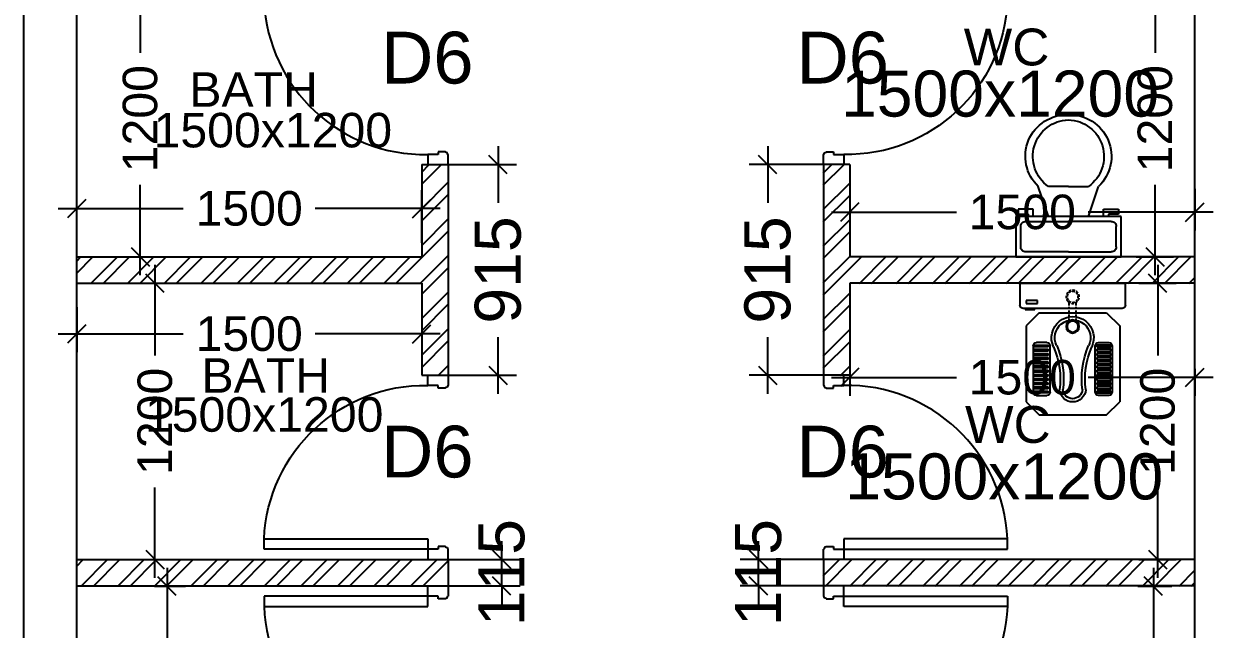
# Model space of a CAD drawing. Extents: x 7620542 to 7843793, y -6476226 to -6093835.
# Drawn here: x 7751069 to 7756240, y -6382837 to -6380207 of the extents above; entities that cross this region are included whole.
import ezdxf
from ezdxf.enums import TextEntityAlignment as Align

# ---------------------------------------------------------------- set-up
doc = ezdxf.new("R2010")
doc.units = 0
doc.header["$LTSCALE"] = 600
doc.header["$MEASUREMENT"] = 0
doc.header["$PDMODE"] = 35
doc.linetypes.add('HIDDEN', pattern=[0.375, 0.25, -0.125])
doc.layers.get('0').update_dxf_attribs({"linetype": 'CONTINUOUS'})
doc.layers.get('Defpoints').update_dxf_attribs({"linetype": 'CONTINUOUS'})
for name, color, linetype in [('DOOR', 32, 'CONTINUOUS'), ('joinery', 7, 'CONTINUOUS'), ('Room Dim', 1, 'CONTINUOUS'), ('T Wall', 8, 'CONTINUOUS'), ('TEXT', 6, 'CONTINUOUS'), ('toi-fix', 46, 'CONTINUOUS'), ('Toi. Wall Hat', 3, 'CONTINUOUS'), ('Walls', 7, 'CONTINUOUS'), ('Working Dim', 5, 'CONTINUOUS')]:
    doc.layers.add(name, color=color, linetype=linetype)
doc.styles.add('ari', font='arial.ttf')
doc.styles.add('ARIAL', font='arial.ttf')
doc.dimstyles.new('int. dim', dxfattribs={"dimtxt": 450, "dimasz": 80, "dimexe": 80, "dimexo": 0, "dimgap": 70, "dimtad": 0, "dimdec": 0, "dimzin": 12, "dimdsep": 46, "dimtxsty": 'ari', "dimblk": 'OBLIQUE', "dimcen": 2, "dimdle": 80, "dimclrd": 256, "dimclre": 256, "dimclrt": 6, "dimadec": 0, "dimazin": 0, "dimtfac": 1, "dimtdec": 0, "dimtix": 1, "dimtmove": 2, "dimatfit": 3, "dimfxl": 1, "dimtolj": 1, "dimtzin": 0, "dimlwd": -1, "dimlwe": -1, "dimarcsym": 0})

# ---------------------------------------------------------------- blocks, each defined once
blk = doc.blocks.new('1000')
at = {"layer": 'DOOR'}
for p, q in [((0, -100), (0, 0)), ((0, 0), (49.7, 0)), ((49.7, 0), (49.7, -2.2)), ((63.2, -49.5), (49.7, -49.5)), ((49.7, -49.5), (49.7, -100)), ((63.2, -13.5), (61, -13.5)), ((63.2, -13.5), (63.2, -49.5)), ((836.8, -13.5), (836.8, -49.5)), ((836.8, -13.5), (839, -13.5)), ((836.8, -49.5), (850.3, -49.5)), ((850.3, 0), (850.3, -2.2)), ((900, 0), (850.3, 0)), ((850.3, -49.5), (850.3, -100)), ((900, -100), (900, 0)), ((49.7, -100), (0, -100)), ((49.7, -100), (49.7, -900.6)), ((100.2, -100), (49.7, -100)), ((100.2, -900.6), (100.2, -100)), ((850.3, -100), (900, -100)), ((49.7, -900.6), (100.2, -900.6))]:
    blk.add_line(p, q, dxfattribs=at)
for centre, major_axis, start_param, end_param in [((49.7, -13.5), (-7.95, 7.95), 3.926991, 5.497787), ((850.3, -13.5), (7.95, 7.95), 0.785398, 2.356194)]:
    blk.add_ellipse(centre, major_axis=major_axis, ratio=1, start_param=start_param, end_param=end_param, dxfattribs=at)
at = {"layer": 'DOOR', "color": 145}
blk.add_ellipse((64.3, -115.3), major_axis=(-519.7, 589.8), ratio=1, start_param=2.464943, end_param=4.009476, dxfattribs=at)
blk = doc.blocks.new('A$C70ED7303')
at = {"layer": 'toi-fix', "color": 8}
for p, q in [((0, 0), (229, 0)), ((229, 0), (229, -174.4)), ((-229, 0), (0, 0)), ((-229, -174.4), (-229, 0)), ((-207.2, -43.6), (-207.2, -130.8)), ((0, -21.8), (-185.4, -21.8)), ((0, -21.8), (185.4, -21.8)), ((207.2, -43.6), (207.2, -130.8)), ((-185.4, -152.6), (0, -152.6)), ((185.4, -152.6), (0, -152.6)), ((229, -174.4), (-229, -174.4)), ((-218.1, -207.2), (-218.1, -185.4)), ((-218.1, -185.4), (-174.4, -185.4)), ((-174.4, -185.4), (-174.4, -174.4)), ((-152.6, -174.4), (-152.6, -207.2)), ((-87.2, -174.4), (-130.8, -305.3)), ((87.2, -174.4), (130.8, -305.3)), ((152.6, -174.4), (152.6, -207.2)), ((174.4, -185.4), (174.4, -174.4)), ((218.1, -185.4), (174.4, -185.4)), ((218.1, -207.2), (218.1, -185.4)), ((-152.6, -207.2), (-218.1, -207.2)), ((152.6, -207.2), (218.1, -207.2)), ((0, -305.3), (-87.2, -305.3)), ((0, -305.3), (87.2, -305.3))]:
    blk.add_line(p, q, dxfattribs=at)
for centre, major_axis, start_param, end_param in [((-188.1, -40.9), (13.6, -13.6), 2.214297, 4.068888), ((188.1, -40.9), (13.6, -13.6), 0.643501, 2.498091), ((-188.1, -133.6), (-13.6, -13.6), 5.35589, 7.21048), ((188.1, -133.6), (-13.6, -13.6), 0.643501, 2.498091), ((-6.6, -436.2), (-127.6, -127.6), 4.686239, 7.105146), ((4.7, -435.5), (-112.7, -112.7), 4.541602, 7.039318), ((6.6, -436.2), (55.8, -171.6), -0.351019, 2.067888), ((-4.7, -435.5), (-112.7, -112.7), 0.814663, 3.31238)]:
    blk.add_ellipse(centre, major_axis=major_axis, ratio=1, start_param=start_param, end_param=end_param, dxfattribs=at)
blk = doc.blocks.new('A$C37B60793')
at = {"layer": 'toi-fix', "color": 8}
for p, q in [((0, 303.1), (127, 303.1)), ((0, -306.5), (0, 303.1)), ((146, -287.4), (146, 284.1)), ((171.2, 195), (247.4, 271.2)), ((247.4, 271.2), (685.9, 271.2)), ((343.3, 148.1), (343.3, 207.9)), ((358.5, 218.7), (358.5, 139.2)), ((369.5, 218.7), (358.5, 218.7)), ((362.3, 226.9), (630.5, 226.9)), ((369.5, 139.2), (369.5, 218.7)), ((382.7, 218.7), (382.7, 139.2)), ((393.7, 218.7), (382.7, 218.7)), ((393.7, 139.2), (393.7, 218.7)), ((406.9, 218.7), (406.9, 139.2)), ((417.9, 218.7), (406.9, 218.7)), ((417.9, 139.2), (417.9, 218.7)), ((431, 218.7), (431, 139.2)), ((442.1, 218.7), (431, 218.7)), ((442.1, 139.2), (442.1, 218.7)), ((455.2, 218.7), (455.2, 139.2)), ((466.3, 218.7), (455.2, 218.7)), ((466.3, 139.2), (466.3, 218.7)), ((479.4, 218.7), (479.4, 139.2)), ((490.5, 218.7), (479.4, 218.7)), ((490.5, 139.2), (490.5, 218.7)), ((503.6, 218.7), (503.6, 139.2)), ((514.6, 218.7), (503.6, 218.7)), ((514.6, 139.2), (514.6, 218.7)), ((527.8, 218.7), (527.8, 139.2)), ((538.8, 218.7), (527.8, 218.7)), ((538.8, 139.2), (538.8, 218.7)), ((552, 218.7), (552, 139.2)), ((563, 218.7), (552, 218.7)), ((563, 139.2), (563, 218.7)), ((576.2, 218.7), (576.2, 139.2)), ((587.2, 218.7), (576.2, 218.7)), ((587.2, 139.2), (587.2, 218.7)), ((600.4, 218.7), (600.4, 139.2)), ((611.4, 218.7), (600.4, 218.7)), ((611.4, 139.2), (611.4, 218.7)), ((624.5, 218.7), (624.5, 139.2)), ((635.6, 218.7), (624.5, 218.7)), ((635.6, 139.2), (635.6, 218.7)), ((649.5, 207.9), (649.5, 148.1)), ((762.1, 195), (685.9, 271.2)), ((171.2, -195.4), (171.2, 195)), ((358.5, 139.2), (369.5, 139.2)), ((382.7, 139.2), (393.7, 139.2)), ((406.9, 139.2), (417.9, 139.2)), ((431, 139.2), (442.1, 139.2)), ((455.2, 139.2), (466.3, 139.2)), ((479.4, 139.2), (490.5, 139.2)), ((503.6, 139.2), (514.6, 139.2)), ((527.8, 139.2), (538.8, 139.2)), ((552, 139.2), (563, 139.2)), ((576.2, 139.2), (587.2, 139.2)), ((600.4, 139.2), (611.4, 139.2)), ((624.5, 139.2), (635.6, 139.2)), ((762.1, -195.4), (762.1, 195)), ((630.5, 129.1), (362.3, 129.1)), ((630.5, -132.4), (362.3, -132.4)), ((117.8, -205), (100.3, -205)), ((100.3, -205), (100.3, -270.7)), ((117.8, -270.7), (117.8, -205)), ((171.2, -195.4), (247.4, -271.6)), ((343.3, -151.5), (343.3, -211.2)), ((358.5, -222), (358.5, -142.6)), ((358.5, -142.6), (369.5, -142.6)), ((369.5, -142.6), (369.5, -222)), ((382.7, -222), (382.7, -142.6)), ((382.7, -142.6), (393.7, -142.6)), ((393.7, -142.6), (393.7, -222)), ((406.9, -222), (406.9, -142.6)), ((406.9, -142.6), (417.9, -142.6)), ((417.9, -142.6), (417.9, -222)), ((431, -222), (431, -142.6)), ((431, -142.6), (442.1, -142.6)), ((442.1, -142.6), (442.1, -222)), ((455.2, -222), (455.2, -142.6)), ((455.2, -142.6), (466.3, -142.6)), ((466.3, -142.6), (466.3, -222)), ((479.4, -222), (479.4, -142.6)), ((479.4, -142.6), (490.5, -142.6)), ((490.5, -142.6), (490.5, -222)), ((503.6, -222), (503.6, -142.6)), ((503.6, -142.6), (514.6, -142.6)), ((514.6, -142.6), (514.6, -222)), ((527.8, -222), (527.8, -142.6)), ((527.8, -142.6), (538.8, -142.6)), ((538.8, -142.6), (538.8, -222)), ((552, -222), (552, -142.6)), ((552, -142.6), (563, -142.6)), ((563, -142.6), (563, -222)), ((576.2, -222), (576.2, -142.6)), ((576.2, -142.6), (587.2, -142.6)), ((587.2, -142.6), (587.2, -222)), ((600.4, -222), (600.4, -142.6)), ((600.4, -142.6), (611.4, -142.6)), ((611.4, -142.6), (611.4, -222)), ((624.5, -222), (624.5, -142.6)), ((624.5, -142.6), (635.6, -142.6)), ((635.6, -142.6), (635.6, -222)), ((649.5, -211.2), (649.5, -151.5)), ((685.9, -271.6), (762.1, -195.4)), ((100.3, -270.7), (117.8, -270.7)), ((153.7, -221.4), (147.5, -221.4)), ((147.5, -221.4), (147.5, -276.8)), ((153.7, -276.8), (153.7, -221.4)), ((247.4, -271.6), (685.9, -271.6)), ((369.5, -222), (358.5, -222)), ((362.3, -230.3), (630.5, -230.3)), ((393.7, -222), (382.7, -222)), ((417.9, -222), (406.9, -222)), ((442.1, -222), (431, -222)), ((466.3, -222), (455.2, -222)), ((490.5, -222), (479.4, -222)), ((514.6, -222), (503.6, -222)), ((538.8, -222), (527.8, -222)), ((563, -222), (552, -222)), ((587.2, -222), (576.2, -222)), ((611.4, -222), (600.4, -222)), ((635.6, -222), (624.5, -222)), ((0, -306.5), (127, -306.5)), ((147.5, -276.8), (153.7, -276.8))]:
    blk.add_line(p, q, dxfattribs=at)
at = {"layer": 'toi-fix', "color": 8, "linetype": 'HIDDEN', "ltscale": 0.1}
for p, q in [((219.3, 19), (111.7, 19)), ((219.3, -22.3), (111.7, -22.3))]:
    blk.add_line(p, q, dxfattribs=at)
at = {"layer": 'toi-fix', "color": 8, "extrusion": (0, 0, -1)}
for centre, major_axis, start_param, end_param in [((127, 284.1), (-13.5, -13.5), 2.356194, 3.926991), ((362.3, 207.9), (13.5, -13.5), 2.356194, 3.926991), ((630.5, 207.9), (-13.5, -13.5), 2.356194, 3.926991), ((362.3, 148.1), (-13.5, -13.5), -0.785398, 0.785398), ((630.5, 148.1), (-13.5, -13.5), 3.926991, 5.497787), ((316.3, -1.7), (0, -122.2), -0.449608, 3.591264), ((316.3, -1.7), (0, -103.2), -0.449671, 3.591202), ((554, 536.4), (-29.4, -484.3), -0.19615, 0.346746), ((554, 536.4), (-11.6, -466), -0.160496, 0.3824), ((611.1, -1.7), (-54, -54), 2.434309, 5.419673), ((251.3, -1.7), (-26.9, -26.9), 0.785398, 7.068583), ((251.3, -1.7), (-22.5, -22.5), 0.785398, 7.068583), ((611.1, -1.7), (40.6, -40.6), 4.005105, 6.990469), ((554, -539.7), (29.4, -484.3), 2.794864, 3.33776), ((554, -539.7), (11.6, -466), 2.7592, 3.302095), ((362.3, -151.5), (13.5, -13.5), 2.356194, 3.926991), ((630.5, -151.5), (13.5, -13.5), 3.926991, 5.497787), ((362.3, -211.2), (-13.5, -13.5), -0.785398, 0.785398), ((630.5, -211.2), (13.5, -13.5), 5.497787, 7.068583), ((127, -287.4), (13.5, -13.5), 5.497787, 7.068583)]:
    blk.add_ellipse(centre, major_axis=major_axis, ratio=1, start_param=start_param, end_param=end_param, dxfattribs=at)
at = {"layer": 'toi-fix', "color": 8, "linetype": 'HIDDEN', "ltscale": 0.1, "extrusion": (0, 0, -1)}
for major_axis, start_param, end_param in [((26.9, -26.9), 2.356194490188911, 8.639379797368496), ((22.5, -22.5), 2.356194490188169, 8.639379797367756)]:
    blk.add_ellipse((79.7, -1.7), major_axis=major_axis, ratio=1, start_param=start_param, end_param=end_param, dxfattribs=at)
blk = doc.blocks.new('_Oblique')
at = {"color": 0, "linetype": 'ByBlock', "lineweight": -2}
blk.add_line((-0.5, -0.5), (0.5, 0.5), dxfattribs=at)
blk = doc.blocks.new('*D612')
at = {"layer": 'Defpoints', "color": 0, "transparency": 16777216}
for p in [(7751636.7, -6382650.2, -4.8), (7751636.7, -6383849.7, 1), (7751692.1, -6383849.7)]:
    blk.add_point(p, dxfattribs=at)
at = {"layer": 'Working Dim', "transparency": 16777216}
for p, q in [((7751692.1, -6382570.2), (7751692.1, -6382963.3)), ((7751636.7, -6382650.2), (7751772.1, -6382650.2)), ((7751692.1, -6383929.7), (7751692.1, -6383536.6)), ((7751636.7, -6383849.7), (7751772.1, -6383849.7))]:
    blk.add_line(p, q, dxfattribs=at)
at = {"layer": 'Working Dim', "transparency": 16777216, "xscale": 80, "yscale": 80, "zscale": 80}
for p, rotation in [((7751692.1, -6382650.2), 90), ((7751692.1, -6383849.7), 270)]:
    blk.add_blockref('_Oblique', p, dxfattribs=dict(at, rotation=rotation))
at = {"layer": 'Working Dim', "color": 6, "transparency": 16777216, "insert": (7751692.1, -6383249.9), "char_height": 150, "attachment_point": 5, "rotation": 90, "style": 'ari'}
blk.add_mtext('\\A1;1200', dxfattribs=at)
blk = doc.blocks.new('*D614')
at = {"layer": 'Defpoints', "color": 0, "transparency": 16777216}
for p in [(7751395.4, -6381334.2, -4.8), (7751639.3, -6381334.2), (7751395.4, -6382534.2, -4.8)]:
    blk.add_point(p, dxfattribs=at)
at = {"layer": 'Working Dim', "transparency": 16777216}
for p, q in [((7751639.3, -6381254.2), (7751639.3, -6381647.5)), ((7751395.4, -6381334.2), (7751719.3, -6381334.2)), ((7751639.3, -6382614.2), (7751639.3, -6382220.8)), ((7751395.4, -6382534.2), (7751719.3, -6382534.2))]:
    blk.add_line(p, q, dxfattribs=at)
at = {"layer": 'Working Dim', "transparency": 16777216, "xscale": 80, "yscale": 80, "zscale": 80}
for p, rotation in [((7751639.3, -6381334.2), 90), ((7751639.3, -6382534.2), 270)]:
    blk.add_blockref('_Oblique', p, dxfattribs=dict(at, rotation=rotation))
at = {"layer": 'Working Dim', "color": 6, "transparency": 16777216, "insert": (7751639.3, -6381934.2), "char_height": 150, "attachment_point": 5, "rotation": 90, "style": 'ari'}
blk.add_mtext('\\A1;1200', dxfattribs=at)
blk = doc.blocks.new('*D615')
at = {"layer": 'Defpoints', "color": 0, "transparency": 16777216}
for p in [(7751298.9, -6381438.1, -0.9), (7752798.8, -6381435.8, -4.8), (7752798.8, -6381554.1)]:
    blk.add_point(p, dxfattribs=at)
at = {"layer": 'Working Dim', "transparency": 16777216}
for p, q in [((7751298.9, -6381438.1), (7751298.9, -6381634.1)), ((7752798.8, -6381435.8), (7752798.8, -6381634.1)), ((7751218.9, -6381554.1), (7751762.2, -6381554.1)), ((7752878.8, -6381554.1), (7752335.5, -6381554.1))]:
    blk.add_line(p, q, dxfattribs=at)
at = {"layer": 'Working Dim', "transparency": 16777216, "xscale": 80, "yscale": 80, "zscale": 80, "rotation": 180}
blk.add_blockref('_Oblique', (7751298.9, -6381554.1), dxfattribs=at)
at = {"layer": 'Working Dim', "transparency": 16777216, "xscale": 80, "yscale": 80, "zscale": 80}
blk.add_blockref('_Oblique', (7752798.8, -6381554.1), dxfattribs=at)
at = {"layer": 'Working Dim', "color": 6, "transparency": 16777216, "insert": (7752048.8, -6381554.1), "char_height": 150, "attachment_point": 5, "style": 'ari'}
blk.add_mtext('\\A1;1500', dxfattribs=at)
blk = doc.blocks.new('*D616')
at = {"layer": 'Defpoints', "color": 0, "transparency": 16777216}
for p in [(7751459.9, -6380019.2, -4.8), (7751575.1, -6380019.2), (7751459.9, -6381219.2, -4.8)]:
    blk.add_point(p, dxfattribs=at)
at = {"layer": 'Working Dim', "transparency": 16777216}
for p, q in [((7751575.1, -6379939.2), (7751575.1, -6380332.5)), ((7751459.9, -6380019.2), (7751655.1, -6380019.2)), ((7751575.1, -6381299.2), (7751575.1, -6380905.8)), ((7751459.9, -6381219.2), (7751655.1, -6381219.2))]:
    blk.add_line(p, q, dxfattribs=at)
at = {"layer": 'Working Dim', "transparency": 16777216, "xscale": 80, "yscale": 80, "zscale": 80}
for p, rotation in [((7751575.1, -6380019.2), 90), ((7751575.1, -6381219.2), 270)]:
    blk.add_blockref('_Oblique', p, dxfattribs=dict(at, rotation=rotation))
at = {"layer": 'Working Dim', "color": 6, "transparency": 16777216, "insert": (7751575.1, -6380619.2), "char_height": 150, "attachment_point": 5, "rotation": 90, "style": 'ari'}
blk.add_mtext('\\A1;1200', dxfattribs=at)
blk = doc.blocks.new('*D617')
at = {"layer": 'Defpoints', "color": 0, "transparency": 16777216}
for p in [(7752798.8, -6381009.7), (7751298.9, -6381158.2, -0.7), (7752798.8, -6381158.2, -4.8)]:
    blk.add_point(p, dxfattribs=at)
at = {"layer": 'Working Dim', "transparency": 16777216}
for p, q in [((7751298.9, -6381158.2), (7751298.9, -6380929.7)), ((7752798.8, -6381158.2), (7752798.8, -6380929.7)), ((7751218.9, -6381009.7), (7751762.2, -6381009.7)), ((7752878.8, -6381009.7), (7752335.5, -6381009.7))]:
    blk.add_line(p, q, dxfattribs=at)
at = {"layer": 'Working Dim', "transparency": 16777216, "xscale": 80, "yscale": 80, "zscale": 80, "rotation": 180}
blk.add_blockref('_Oblique', (7751298.9, -6381009.7), dxfattribs=at)
at = {"layer": 'Working Dim', "transparency": 16777216, "xscale": 80, "yscale": 80, "zscale": 80}
blk.add_blockref('_Oblique', (7752798.8, -6381009.7), dxfattribs=at)
at = {"layer": 'Working Dim', "color": 6, "transparency": 16777216, "insert": (7752048.8, -6381009.7), "char_height": 150, "attachment_point": 5, "style": 'ari'}
blk.add_mtext('\\A1;1500', dxfattribs=at)
blk = doc.blocks.new('*D622')
at = {"layer": 'Defpoints', "color": 0, "transparency": 16777216}
for p in [(7754659.9, -6380924.4, 5.1), (7756159.9, -6380924.4, 5.1), (7756159.9, -6381025.2)]:
    blk.add_point(p, dxfattribs=at)
at = {"layer": 'Working Dim', "transparency": 16777216}
for p, q in [((7754659.9, -6380924.4), (7754659.9, -6381105.2)), ((7756159.9, -6380924.4), (7756159.9, -6381105.2)), ((7754579.9, -6381025.2), (7755123.3, -6381025.2)), ((7756239.9, -6381025.2), (7755696.6, -6381025.2))]:
    blk.add_line(p, q, dxfattribs=at)
at = {"layer": 'Working Dim', "transparency": 16777216, "xscale": 80, "yscale": 80, "zscale": 80, "rotation": 180}
blk.add_blockref('_Oblique', (7754659.9, -6381025.2), dxfattribs=at)
at = {"layer": 'Working Dim', "transparency": 16777216, "xscale": 80, "yscale": 80, "zscale": 80}
blk.add_blockref('_Oblique', (7756159.9, -6381025.2), dxfattribs=at)
at = {"layer": 'Working Dim', "color": 6, "transparency": 16777216, "insert": (7755409.9, -6381025.2), "char_height": 150, "attachment_point": 5, "style": 'ari'}
blk.add_mtext('\\A1;1500', dxfattribs=at)
blk = doc.blocks.new('*D623')
at = {"layer": 'Defpoints', "color": 0, "transparency": 16777216}
for p in [(7755905, -6380019.2, 5.1), (7755987.2, -6380019.2), (7755905, -6381219.2, 5.1)]:
    blk.add_point(p, dxfattribs=at)
at = {"layer": 'Working Dim', "transparency": 16777216}
for p, q in [((7755987.2, -6379939.2), (7755987.2, -6380332.5)), ((7755905, -6380019.2), (7756067.2, -6380019.2)), ((7755987.2, -6381299.2), (7755987.2, -6380905.8)), ((7755905, -6381219.2), (7756067.2, -6381219.2))]:
    blk.add_line(p, q, dxfattribs=at)
at = {"layer": 'Working Dim', "transparency": 16777216, "xscale": 80, "yscale": 80, "zscale": 80}
for p, rotation in [((7755987.2, -6380019.2), 90), ((7755987.2, -6381219.2), 270)]:
    blk.add_blockref('_Oblique', p, dxfattribs=dict(at, rotation=rotation))
at = {"layer": 'Working Dim', "color": 6, "transparency": 16777216, "insert": (7755987.2, -6380619.2), "char_height": 150, "attachment_point": 5, "rotation": 90, "style": 'ari'}
blk.add_mtext('\\A1;1200', dxfattribs=at)
blk = doc.blocks.new('*D624')
at = {"layer": 'Defpoints', "color": 0, "transparency": 16777216}
for p in [(7754659.9, -6381705.8, 5.1), (7756159.9, -6381705.8, 5.1), (7756159.9, -6381743.2)]:
    blk.add_point(p, dxfattribs=at)
at = {"layer": 'Working Dim', "transparency": 16777216}
for p, q in [((7754659.9, -6381705.8), (7754659.9, -6381823.2)), ((7756159.9, -6381705.8), (7756159.9, -6381823.2)), ((7754579.9, -6381743.2), (7755123.3, -6381743.2)), ((7756239.9, -6381743.2), (7755696.6, -6381743.2))]:
    blk.add_line(p, q, dxfattribs=at)
at = {"layer": 'Working Dim', "transparency": 16777216, "xscale": 80, "yscale": 80, "zscale": 80, "rotation": 180}
blk.add_blockref('_Oblique', (7754659.9, -6381743.2), dxfattribs=at)
at = {"layer": 'Working Dim', "transparency": 16777216, "xscale": 80, "yscale": 80, "zscale": 80}
blk.add_blockref('_Oblique', (7756159.9, -6381743.2), dxfattribs=at)
at = {"layer": 'Working Dim', "color": 6, "transparency": 16777216, "insert": (7755409.9, -6381743.2), "char_height": 150, "attachment_point": 5, "style": 'ari'}
blk.add_mtext('\\A1;1500', dxfattribs=at)
blk = doc.blocks.new('*D625')
at = {"layer": 'Defpoints', "color": 0, "transparency": 16777216}
for p in [(7755916.1, -6381334.2, 5.1), (7755916.1, -6382534.2, 5.1), (7755998.5, -6382534.2)]:
    blk.add_point(p, dxfattribs=at)
at = {"layer": 'Working Dim', "transparency": 16777216}
for p, q in [((7755998.5, -6381254.2), (7755998.5, -6381647.5)), ((7755916.1, -6381334.2), (7756078.5, -6381334.2)), ((7755998.5, -6382614.2), (7755998.5, -6382220.8)), ((7755916.1, -6382534.2), (7756078.5, -6382534.2))]:
    blk.add_line(p, q, dxfattribs=at)
at = {"layer": 'Working Dim', "transparency": 16777216, "xscale": 80, "yscale": 80, "zscale": 80}
for p, rotation in [((7755998.5, -6381334.2), 90), ((7755998.5, -6382534.2), 270)]:
    blk.add_blockref('_Oblique', p, dxfattribs=dict(at, rotation=rotation))
at = {"layer": 'Working Dim', "color": 6, "transparency": 16777216, "insert": (7755998.5, -6381934.2), "char_height": 150, "attachment_point": 5, "rotation": 90, "style": 'ari'}
blk.add_mtext('\\A1;1200', dxfattribs=at)
blk = doc.blocks.new('*D627')
at = {"layer": 'Defpoints', "color": 0, "transparency": 16777216}
for p in [(7755912.3, -6382650.2, 5.1), (7755979.7, -6382650.2), (7755912.3, -6383849.7, 11)]:
    blk.add_point(p, dxfattribs=at)
at = {"layer": 'Working Dim', "transparency": 16777216}
for p, q in [((7755979.7, -6382570.2), (7755979.7, -6382963.3)), ((7755912.3, -6382650.2), (7756059.7, -6382650.2)), ((7755979.7, -6383929.7), (7755979.7, -6383536.6)), ((7755912.3, -6383849.7), (7756059.7, -6383849.7))]:
    blk.add_line(p, q, dxfattribs=at)
at = {"layer": 'Working Dim', "transparency": 16777216, "xscale": 80, "yscale": 80, "zscale": 80}
for p, rotation in [((7755979.7, -6382650.2), 90), ((7755979.7, -6383849.7), 270)]:
    blk.add_blockref('_Oblique', p, dxfattribs=dict(at, rotation=rotation))
at = {"layer": 'Working Dim', "color": 6, "transparency": 16777216, "insert": (7755979.7, -6383249.9), "char_height": 150, "attachment_point": 5, "rotation": 90, "style": 'ari'}
blk.add_mtext('\\A1;1200', dxfattribs=at)
blk = doc.blocks.new('*D1644')
at = {"layer": 'Defpoints', "color": 0, "transparency": 16777216}
for p in [(7752914, -6382533.9), (7753146.6, -6382533.9), (7752914, -6382648.9)]:
    blk.add_point(p, dxfattribs=at)
at = {"layer": 'Working Dim', "transparency": 16777216}
for p, q in [((7753146.6, -6382533.9), (7753146.6, -6382453.9)), ((7752914, -6382533.9), (7753226.6, -6382533.9)), ((7753146.6, -6382648.9), (7753146.6, -6382533.9)), ((7752914, -6382648.9), (7753226.6, -6382648.9)), ((7753146.6, -6382648.9), (7753146.6, -6382728.9))]:
    blk.add_line(p, q, dxfattribs=at)
at = {"layer": 'Working Dim', "transparency": 16777216, "xscale": 80, "yscale": 80, "zscale": 80}
for p, rotation in [((7753146.6, -6382533.9), 270), ((7753146.6, -6382648.9), 90)]:
    blk.add_blockref('_Oblique', p, dxfattribs=dict(at, rotation=rotation))
at = {"layer": 'Working Dim', "color": 6, "transparency": 16777216, "insert": (7753146.6, -6382591.4), "char_height": 200, "attachment_point": 5, "rotation": 90, "style": 'ari'}
blk.add_mtext('\\A1;115', dxfattribs=at)
blk = doc.blocks.new('*D1645')
at = {"layer": 'Defpoints', "color": 0, "transparency": 16777216}
for p in [(7752914, -6380818.9), (7753130.8, -6380818.9), (7752914, -6381733.9)]:
    blk.add_point(p, dxfattribs=at)
at = {"layer": 'Working Dim', "transparency": 16777216}
for p, q in [((7753130.8, -6380738.9), (7753130.8, -6380984.7)), ((7752914, -6380818.9), (7753210.8, -6380818.9)), ((7753130.8, -6381813.9), (7753130.8, -6381568.1)), ((7752914, -6381733.9), (7753210.8, -6381733.9))]:
    blk.add_line(p, q, dxfattribs=at)
at = {"layer": 'Working Dim', "transparency": 16777216, "xscale": 80, "yscale": 80, "zscale": 80}
for p, rotation in [((7753130.8, -6380818.9), 90), ((7753130.8, -6381733.9), 270)]:
    blk.add_blockref('_Oblique', p, dxfattribs=dict(at, rotation=rotation))
at = {"layer": 'Working Dim', "color": 6, "transparency": 16777216, "insert": (7753130.8, -6381276.4), "char_height": 200, "attachment_point": 5, "rotation": 90, "style": 'ari'}
blk.add_mtext('\\A1;915', dxfattribs=at)
blk = doc.blocks.new('*D1649')
at = {"layer": 'Defpoints', "color": 0, "transparency": 16777216}
for p in [(7754263, -6382533.9), (7754545.2, -6382533.9), (7754545.2, -6382648.9)]:
    blk.add_point(p, dxfattribs=at)
at = {"layer": 'Working Dim', "transparency": 16777216}
for p, q in [((7754263, -6382533.9), (7754263, -6382453.9)), ((7754545.2, -6382533.9), (7754183, -6382533.9)), ((7754263, -6382648.9), (7754263, -6382533.9)), ((7754545.2, -6382648.9), (7754183, -6382648.9)), ((7754263, -6382648.9), (7754263, -6382728.9))]:
    blk.add_line(p, q, dxfattribs=at)
at = {"layer": 'Working Dim', "transparency": 16777216, "xscale": 80, "yscale": 80, "zscale": 80}
for p, rotation in [((7754263, -6382533.9), 270), ((7754263, -6382648.9), 90)]:
    blk.add_blockref('_Oblique', p, dxfattribs=dict(at, rotation=rotation))
at = {"layer": 'Working Dim', "color": 6, "transparency": 16777216, "insert": (7754263, -6382591.4), "char_height": 200, "attachment_point": 5, "rotation": 90, "style": 'ari'}
blk.add_mtext('\\A1;115', dxfattribs=at)
blk = doc.blocks.new('*D1650')
at = {"layer": 'Defpoints', "color": 0, "transparency": 16777216}
for p in [(7754303.1, -6380818.9), (7754545.2, -6380818.9), (7754545.1, -6381733.9)]:
    blk.add_point(p, dxfattribs=at)
at = {"layer": 'Working Dim', "transparency": 16777216}
for p, q in [((7754303.1, -6380738.9), (7754303.1, -6380984.7)), ((7754545.2, -6380818.9), (7754223.1, -6380818.9)), ((7754303.1, -6381813.9), (7754303.1, -6381568.1)), ((7754545.1, -6381733.9), (7754223.1, -6381733.9))]:
    blk.add_line(p, q, dxfattribs=at)
at = {"layer": 'Working Dim', "transparency": 16777216, "xscale": 80, "yscale": 80, "zscale": 80}
for p, rotation in [((7754303.1, -6380818.9), 90), ((7754303.1, -6381733.9), 270)]:
    blk.add_blockref('_Oblique', p, dxfattribs=dict(at, rotation=rotation))
at = {"layer": 'Working Dim', "color": 6, "transparency": 16777216, "insert": (7754303.1, -6381276.4), "char_height": 200, "attachment_point": 5, "rotation": 90, "style": 'ari'}
blk.add_mtext('\\A1;915', dxfattribs=at)

msp = doc.modelspace()

# ---------------------------------------------------------------- hatches: boundary and pattern name
at = {"layer": 'Toi. Wall Hat'}
h = msp.add_hatch(dxfattribs=at)
h.set_pattern_fill('ANSI32', color=10, scale=300, style=0)
h.set_pattern_definition([(45, (832124.8, -40939.58), (-79.5495129, 79.5495129), []), (45, (832177.84, -40939.58), (-79.5495129, 79.5495129), [])])
h.paths.add_polyline_path([(7754659.911, -6378705.059), (7754544.911, -6378705.059), (7754544.911, -6379104.563), (7754659.911, -6379104.563)])
h.paths.add_polyline_path([(7752913.792, -6378705.059), (7752798.792, -6378705.059), (7752798.792, -6379104.563), (7752913.792, -6379104.563)])
h.paths.add_polyline_path([(7752913.792, -6379904.563), (7751298.825, -6379904.563), (7751298.828, -6380019.563), (7752913.792, -6380019.563)])
h.paths.add_polyline_path([(7756159.911, -6379904.563), (7754544.911, -6379904.563), (7754544.911, -6380019.563), (7756159.911, -6380019.563)])
h.paths.add_polyline_path([(7754659.911, -6381334.563), (7756159.911, -6381334.563), (7756159.911, -6381219.563), (7754659.911, -6381219.563), (7754659.911, -6380819.563), (7754544.911, -6380819.563), (7754544.911, -6381734.563), (7754659.911, -6381734.563)])
h.paths.add_polyline_path([(7752913.792, -6380819.563), (7752798.792, -6380819.563), (7752798.792, -6381219.563), (7751298.86, -6381219.563), (7751298.864, -6381334.563), (7752798.792, -6381334.563), (7752798.792, -6381734.563), (7752913.792, -6381734.563)])
h.paths.add_polyline_path([(7752913.792, -6382534.563), (7751298.896, -6382534.563), (7751298.899, -6382649.563), (7752913.792, -6382649.563)])
h.paths.add_polyline_path([(7752913.792, -6383449.563), (7752798.792, -6383449.563), (7752798.792, -6383850.094), (7752913.792, -6383850.094)])
h.paths.add_polyline_path([(7754659.911, -6383449.563), (7754544.911, -6383449.563), (7754544.911, -6383850.094), (7754659.911, -6383850.094)])
h.paths.add_polyline_path([(7756159.911, -6382534.563), (7754544.911, -6382534.563), (7754544.911, -6382649.563), (7756159.911, -6382649.563)])

# ---------------------------------------------------------------- linework, layer by layer
at = {"layer": 'T Wall', "color": 6, "linetype": 'Continuous'}
for p, q in [((7752798.97, -6380818.887, -14.83), (7752798.97, -6381218.887, -14.83)), ((7752798.97, -6380818.887, -14.83), (7752913.97, -6380818.887, -14.83)), ((7752913.97, -6380818.887, -14.83), (7752913.97, -6381733.887, -14.83)), ((7754545.088, -6380818.887, -14.83), (7754545.088, -6381733.887, -14.83)), ((7754660.088, -6380818.887, -14.83), (7754545.088, -6380818.887, -14.83)), ((7754660.088, -6380818.887, -14.83), (7754660.088, -6381218.887, -14.83)), ((7751298.97, -6381218.887, -14.83), (7752798.97, -6381218.887, -14.83)), ((7756160.088, -6381218.887, -14.83), (7754660.088, -6381218.887, -14.83)), ((7751298.97, -6381333.887, -14.83), (7752798.97, -6381333.887, -14.83)), ((7752798.97, -6381333.887, -14.83), (7752798.97, -6381733.887, -14.83)), ((7754660.088, -6381333.887, -14.83), (7754660.088, -6381733.887, -14.83)), ((7756160.088, -6381333.887, -14.83), (7754660.088, -6381333.887, -14.83)), ((7752798.97, -6381733.887, -14.83), (7752913.97, -6381733.887, -14.83)), ((7754660.088, -6381733.887, -14.83), (7754545.088, -6381733.887, -14.83)), ((7751298.97, -6382533.887, -14.83), (7752913.97, -6382533.887, -14.83)), ((7752913.97, -6382533.887, -14.83), (7752913.97, -6382648.887, -14.83)), ((7754545.088, -6382533.887, -14.83), (7754545.088, -6382648.887, -14.83)), ((7756160.088, -6382533.887, -14.83), (7754545.088, -6382533.887, -14.83)), ((7751298.97, -6382648.887, -14.83), (7752913.97, -6382648.887, -14.83)), ((7756160.088, -6382648.887, -14.83), (7754545.088, -6382648.887, -14.83))]:
    msp.add_line(p, q, dxfattribs=at)
at = {"layer": 'Walls', "linetype": 'Continuous'}
for p, q in [((7751068.97, -6385269.903, -14.83), (7751068.97, -6378704.529, -14.83)), ((7751298.97, -6385269.856, -14.83), (7751298.97, -6378704.529, -14.83)), ((7756159.909, -6385419.427, -14.83), (7756159.909, -6378704.759, -14.83))]:
    msp.add_line(p, q, dxfattribs=at)

# ---------------------------------------------------------------- block references
at = {"layer": 'DOOR', "linetype": 'Continuous'}
for p, xscale, yscale, zscale, rotation in [((7752913.862, -6380018.887, -14.83), 0.8888888880610685, 0.8888888880610685, 0.8888888880610685, 270.0000127265634), ((7754545.197, -6380018.887, -14.83), -0.8888888880610689, 0.8888888880610466, 0.8888888880610679, 89.99998715337463), ((7752913.97, -6382533.887, -14.83), -0.8888888880610689, 0.8888888880610466, 0.8888888880610697, 269.9999871533747), ((7754545.088, -6382533.887, -14.83), 0.8888888880610689, 0.8888888880610689, 0.8888888880610689, 90.00001284662535), ((7752913.862, -6382648.887, -14.83), 0.8888888880610685, 0.8888888880610685, 0.8888888880610685, 270.0000127265634), ((7754545.197, -6382648.887, -14.83), -0.8888888880610689, 0.8888888880610466, 0.8888888880610679, 89.99998715337463)]:
    msp.add_blockref('1000', p, dxfattribs=dict(at, xscale=xscale, yscale=yscale, zscale=zscale, rotation=rotation))
at = {"layer": 'toi-fix', "linetype": 'Continuous', "xscale": -1, "rotation": 180}
msp.add_blockref('A$C70ED7303', (7755610.39, -6381218.887, -14.83), dxfattribs=at)
at = {"layer": 'toi-fix', "color": 7, "xscale": 0.7511875331401825, "yscale": 0.7511875331401825, "zscale": 0.7511875331401825, "rotation": 270}
msp.add_blockref('A$C37B60793', (7755630.123, -6381333.357, -14.83), dxfattribs=at)

# ---------------------------------------------------------------- texts
at = {"layer": 'joinery', "style": 'ari'}
for p in [(7752823.327, -6380466.359, -14.83), (7754629.183, -6380466.359, -14.83), (7752823.327, -6382177.806, -14.83), (7754629.183, -6382177.806, -14.83)]:
    msp.add_text('D6', height=225, dxfattribs=at).set_placement(p, align=Align.CENTER)
at = {"layer": 'Room Dim', "style": 'ARIAL'}
for height, p in [(200, (7755313.118, -6380610.07, -14.83)), (150, (7752151.565, -6380743.857, -14.83)), (150, (7752113.944, -6381979.11, -14.83)), (200, (7755331.468, -6382273.226, -14.83))]:
    msp.add_text('1500x1200', height=height, dxfattribs=at).set_placement(p, align=Align.CENTER)
at = {"layer": 'TEXT', "color": 7, "style": 'ARIAL'}
for s, height, p in [('WC', 160, (7755341.446, -6380387.785, -14.83)), ('BATH', 150, (7752068.125, -6380567.528, -14.83)), ('BATH', 150, (7752121.026, -6381809.911, -14.83)), ('WC', 160, (7755347.178, -6382027.501, -14.83))]:
    msp.add_text(s, height=height, dxfattribs=at).set_placement(p, align=Align.CENTER)

# ---------------------------------------------------------------- dimensions: what is measured, and where the dimension line sits
at = {"layer": 'Working Dim'}
for base, p1, p2, override, picture, middle in [((7751575.109, -6380019.181, -11.878), (7751459.907, -6381219.181, -16.67), (7751459.907, -6380019.181, -16.67), {"dimtxt": 150}, '*D616', (7751575.109, -6380619.181, -11.878)), ((7755987.231, -6380019.181, -11.878), (7755904.959, -6381219.181, -6.747), (7755904.959, -6380019.181, -6.747), {"dimtxt": 150}, '*D623', (7755987.231, -6380619.181, -11.878)), ((7753130.784, -6380818.887, -14.83), (7752913.97, -6381733.887, -14.83), (7752913.97, -6380818.887, -14.83), {"dimtxt": 200, "dimarcsym": 1}, '*D1645', (7753130.784, -6381276.387, -14.83)), ((7754303.098, -6380818.887, -14.83), (7754545.088, -6381733.887, -14.83), (7754545.197, -6380818.887, -14.83), {"dimtxt": 200, "dimarcsym": 1}, '*D1650', (7754303.098, -6381276.387, -14.83)), ((7751639.3, -6381334.181, -11.878), (7751395.352, -6382534.181, -16.67), (7751395.352, -6381334.181, -16.67), {"dimtxt": 150}, '*D614', (7751639.3, -6381934.181, -11.878)), ((7755998.456, -6382534.181, -11.878), (7755916.107, -6381334.181, -6.747), (7755916.107, -6382534.181, -6.747), {"dimtxt": 150}, '*D625', (7755998.456, -6381934.181, -11.878)), ((7753146.615, -6382533.887, -14.83), (7752913.97, -6382648.887, -14.83), (7752913.972, -6382533.887, -14.83), {"dimtxt": 200, "dimarcsym": 1}, '*D1644', (7753146.615, -6382591.387, -14.83)), ((7754262.994, -6382533.887, -14.83), (7754545.197, -6382648.887, -14.83), (7754545.197, -6382533.887, -14.83), {"dimtxt": 200, "dimarcsym": 1}, '*D1649', (7754262.994, -6382591.387, -14.83)), ((7751692.079, -6383849.712, -11.878), (7751636.654, -6382650.181, -16.67), (7751636.654, -6383849.712, -10.847), {"dimtxt": 150}, '*D612', (7751692.079, -6383249.947, -11.878)), ((7755979.67, -6382650.181, -11.878), (7755912.349, -6383849.712, -0.924), (7755912.349, -6382650.181, -6.747), {"dimtxt": 150}, '*D627', (7755979.67, -6383249.947, -11.878))]:
    dim = msp.add_linear_dim(base=base, p1=p1, p2=p2, angle=90, dimstyle='int. dim', override=override, dxfattribs=at)
    dim.commit()
    dim.dimension.update_dxf_attribs({"geometry": picture, "text_midpoint": middle})
for base, p1, p2, picture, middle in [((7752798.794, -6381009.718, -11.878), (7751298.86, -6381158.185, -12.591), (7752798.794, -6381158.185, -16.67), '*D617', (7752048.827, -6381009.718, -11.878)), ((7756159.912, -6381025.226, -11.878), (7754659.912, -6380924.377, -6.747), (7756159.912, -6380924.377, -6.747), '*D622', (7755409.912, -6381025.226, -11.878)), ((7752798.794, -6381554.131, -11.878), (7751298.868, -6381438.1, -12.79), (7752798.794, -6381435.779, -16.67), '*D615', (7752048.831, -6381554.131, -11.878)), ((7756159.912, -6381743.183, -11.878), (7754659.912, -6381705.832, -6.747), (7756159.912, -6381705.832, -6.747), '*D624', (7755409.912, -6381743.183, -11.878))]:
    dim = msp.add_linear_dim(base=base, p1=p1, p2=p2, dimstyle='int. dim', override={"dimtxt": 150}, dxfattribs=at)
    dim.commit()
    dim.dimension.update_dxf_attribs({"geometry": picture, "text_midpoint": middle})

doc.saveas('drawing.dxf')
